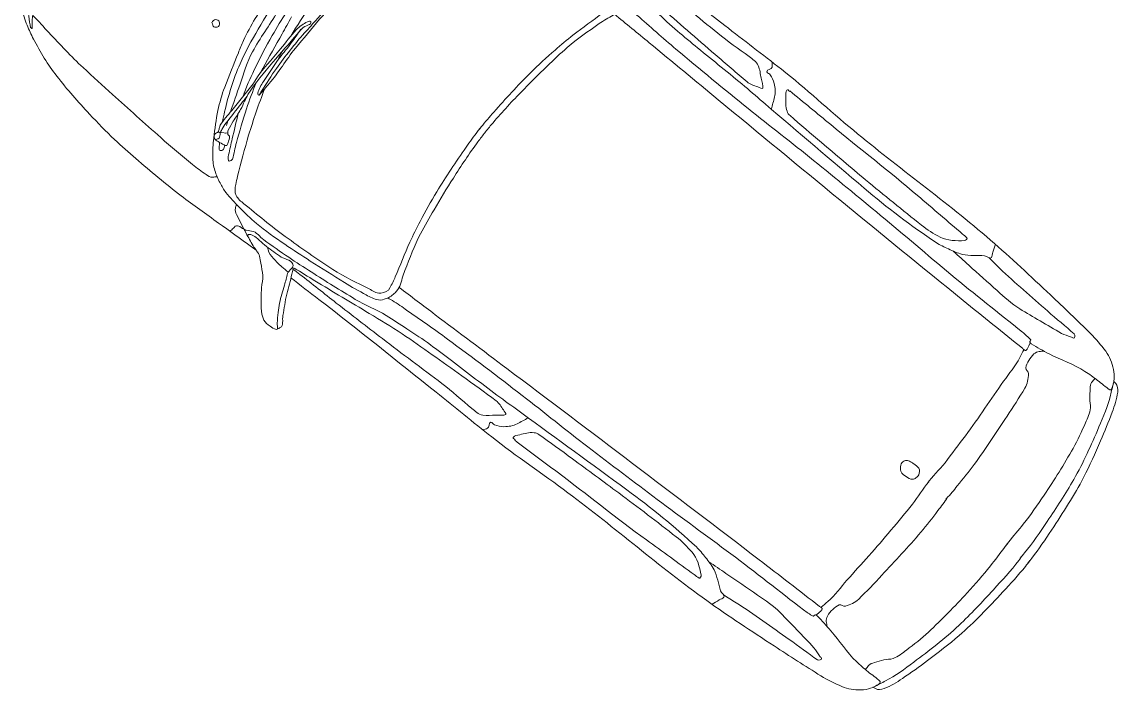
# Model space of a CAD drawing. Header units: millimetres. Extents: x 262 to 370, y -104 to 114.
# Drawn here: x 289.267 to 292.58, y -45.711 to -43.692 of the extents above; entities that cross this region are included whole.
import ezdxf

# ---------------------------------------------------------------- set-up
doc = ezdxf.new("R2010")
doc.units = ezdxf.units.MM
doc.header["$LTSCALE"] = 0.1
doc.layers.get('0').update_dxf_attribs({"lineweight": 9})
doc.layers.add('mobiliario', color=3, linetype='Continuous', lineweight=13)

# ---------------------------------------------------------------- blocks, each defined once
blk = doc.blocks.new('corsaplanta')
at = {"linetype": 'Continuous'}
blk.add_line((-22.43, -27.73), (-20.57, -26.43), dxfattribs=at)
for points, knots in [([(-3.31, 90.31), (-2.66, 89.97), (-2, 89.62), (-1.35, 89.28), (-0.02, 88.57), (1.67, 89.3), (3.18, 89.28), (6.24, 89.24), (9.31, 89.24), (12.37, 89.14), (15.08, 89.06), (17.77, 88.88), (20.47, 88.73), (25.69, 88.43), (30.91, 88.06), (36.12, 87.63), (39.62, 87.33), (43.05, 86.38), (46.55, 86.11), (49.04, 85.92), (51.54, 85.8), (54.03, 85.7), (56.87, 85.59), (59.7, 85.4), (62.54, 85.42), (65.2, 85.45), (67.85, 85.51), (70.5, 85.56), (76.63, 85.69), (82.76, 85.92), (88.89, 85.98), (91.64, 86), (94.38, 85.97), (97.13, 85.98), (110.19, 85.99), (123.25, 86.05), (136.32, 86.11), (145.39, 86.16), (154.45, 86.69), (163.49, 87.77), (164.9, 87.93), (166.24, 88.35), (167.61, 88.73), (169.07, 89.13), (170.5, 89.57), (171.87, 90.24), (173.88, 91.23), (175.41, 93.03), (177.22, 94.24), (177.8, 94.63), (179.2, 94.57), (179.14, 95.2), (179.1, 95.68), (178.67, 96.2), (178.45, 96.71), (178.13, 97.49), (177.81, 98.26), (177.49, 99.04)], [0, 0, 0, 0, 0.011723, 0.011723, 0.011723, 0.035683, 0.035683, 0.035683, 0.084334, 0.084334, 0.084334, 0.127226, 0.127226, 0.127226, 0.210201, 0.210201, 0.210201, 0.26596, 0.26596, 0.26596, 0.30559, 0.30559, 0.30559, 0.350629, 0.350629, 0.350629, 0.392746, 0.392746, 0.392746, 0.490062, 0.490062, 0.490062, 0.533625, 0.533625, 0.533625, 0.740914, 0.740914, 0.740914, 0.884938, 0.884938, 0.884938, 0.907309, 0.907309, 0.907309, 0.931199, 0.931199, 0.931199, 0.966523, 0.966523, 0.966523, 0.977895, 0.977895, 0.977895, 0.98669, 0.98669, 0.98669, 1, 1, 1, 1]), ([(16.58, 93.78), (20.14, 93.89), (23.7, 93.99), (27.27, 94.1), (42.3, 94.54), (57.33, 95.35), (72.36, 96.03), (79.54, 96.35), (86.72, 96.83), (93.9, 97.13), (103.41, 97.51), (112.94, 97.11), (122.45, 97.26), (140.14, 97.56), (157.82, 99.11), (175.5, 99.05), (183.69, 99.03), (191.88, 98.58), (200.07, 98.23), (205.66, 97.99), (211.24, 97.63), (216.82, 97.26), (219.17, 97.11), (221.49, 96.67), (223.82, 96.16), (225.77, 95.73), (227.45, 94.85), (229.17, 93.55), (230.76, 92.34), (231.72, 90.71), (232.46, 89.14), (232.6, 88.86), (232.65, 88.24), (232.33, 88.18), (230.78, 87.89), (229.21, 88.03), (227.66, 87.9), (226.1, 87.77), (224.54, 87.72), (222.99, 87.49), (219.01, 86.89), (215.26, 85.41), (211.33, 84.46), (209.31, 83.97), (207.3, 83.58), (205.29, 83.22), (205.06, 83.18), (204.83, 83.26), (204.6, 83.36), (204.36, 83.46), (204.57, 84.02), (204.33, 84.05), (203.18, 84.18), (202.04, 84.22), (200.9, 84.19), (191.65, 83.92), (182.41, 83.48), (173.17, 83.36), (163.93, 83.24), (154.69, 83.23), (145.44, 83.08), (136.7, 82.95), (127.97, 82.77), (119.23, 82.53), (110.83, 82.3), (102.44, 81.83), (94.04, 81.57), (84.62, 81.28), (75.19, 81.12), (65.77, 81.02), (60.55, 80.96), (55.34, 81.05), (50.12, 81.16), (48.33, 81.19), (46.54, 81.21), (44.77, 81.43), (44.44, 81.47), (44.11, 81.52), (43.78, 81.56)], [0, 0, 0, 0, 0.026108, 0.026108, 0.026108, 0.136308, 0.136308, 0.136308, 0.188997, 0.188997, 0.188997, 0.25871, 0.25871, 0.25871, 0.388323, 0.388323, 0.388323, 0.44835, 0.44835, 0.44835, 0.489307, 0.489307, 0.489307, 0.50661, 0.50661, 0.50661, 0.521158, 0.521158, 0.521158, 0.534591, 0.534591, 0.534591, 0.536968, 0.536968, 0.536968, 0.548383, 0.548383, 0.548383, 0.559823, 0.559823, 0.559823, 0.589255, 0.589255, 0.589255, 0.604309, 0.604309, 0.604309, 0.606019, 0.606019, 0.606019, 0.607828, 0.607828, 0.607828, 0.616214, 0.616214, 0.616214, 0.683946, 0.683946, 0.683946, 0.751651, 0.751651, 0.751651, 0.81568, 0.81568, 0.81568, 0.877227, 0.877227, 0.877227, 0.946283, 0.946283, 0.946283, 0.984492, 0.984492, 0.984492, 0.99758, 0.99758, 0.99758, 1, 1, 1, 1]), ([(90.43, 96.97), (90.74, 96.56), (91.05, 96.16), (91.37, 95.75), (91.79, 95.2), (90.49, 94.16), (91.09, 93.69), (91.49, 93.38), (92.04, 93.83), (92.46, 93.69), (93.35, 93.37), (94.27, 93.08), (95.07, 92.45), (96.21, 91.55), (97.23, 90.65), (97.82, 89.42), (98.37, 88.27), (98.91, 87.12), (99.46, 85.98)], [0, 0, 0, 0, 0.097634, 0.097634, 0.097634, 0.229606, 0.229606, 0.229606, 0.316556, 0.316556, 0.316556, 0.499472, 0.499472, 0.499472, 0.758434, 0.758434, 0.758434, 1, 1, 1, 1]), ([(15.67, 90.79), (18.09, 90.61), (20.52, 90.43), (22.94, 90.24), (29.31, 89.76), (35.66, 89.13), (42.02, 88.59), (45.91, 88.26), (49.79, 87.91), (53.69, 87.77), (61.05, 87.48), (68.42, 87.57), (75.79, 87.49), (80.04, 87.45), (84.3, 87.41), (88.55, 87.49), (89.74, 87.51), (90.84, 88.01), (91.98, 88.45), (92.48, 88.65), (93.48, 88.83), (93.36, 89.14), (93.11, 89.75), (91.83, 90.44), (91.02, 91.07), (89.97, 91.89), (89.17, 92.78), (87.87, 93.41), (86.59, 94.02), (85.3, 93.76), (84.02, 93.69), (80.09, 93.46), (76.16, 92.95), (72.22, 92.86), (64.73, 92.69), (57.21, 92.67), (49.71, 92.45), (43.85, 92.27), (38, 92.1), (32.14, 91.9), (27.47, 91.73), (22.81, 91.44), (18.14, 91.34), (17.29, 91.33), (16.44, 91.31), (15.6, 91.29)], [0, 0, 0, 0, 0.046352, 0.046352, 0.046352, 0.168022, 0.168022, 0.168022, 0.242332, 0.242332, 0.242332, 0.382744, 0.382744, 0.382744, 0.463846, 0.463846, 0.463846, 0.48649, 0.48649, 0.48649, 0.496247, 0.496247, 0.496247, 0.515476, 0.515476, 0.515476, 0.540443, 0.540443, 0.540443, 0.564924, 0.564924, 0.564924, 0.640104, 0.640104, 0.640104, 0.783146, 0.783146, 0.783146, 0.894824, 0.894824, 0.894824, 0.983843, 0.983843, 0.983843, 1, 1, 1, 1]), ([(100.08, 93.82), (105.43, 93.91), (110.79, 94.01), (116.14, 94.1), (127.44, 94.29), (138.74, 94.92), (150.04, 94.92), (155.99, 94.92), (161.94, 94.92), (167.89, 94.92), (168.48, 94.92), (169.07, 94.92), (169.67, 94.92), (170.04, 94.92), (169.94, 94.07), (169.67, 93.82), (167.83, 92.17), (165.82, 90.39), (163.36, 89.83), (161.16, 89.33), (158.99, 88.93), (156.77, 88.87), (149.49, 88.65), (142.22, 88.38), (134.94, 88.32), (129.13, 88.26), (123.32, 88.22), (117.51, 88.18), (113.35, 88.15), (109.19, 88.16), (105.02, 88.18), (104.5, 88.18), (104, 88.31), (103.51, 88.59), (102.16, 89.36), (101.36, 90.44), (100.36, 91.62), (99.87, 92.19), (99.28, 92.83), (99.26, 93.41), (99.25, 93.52), (99.4, 93.69), (99.53, 93.69), (99.76, 93.69), (99.99, 93.69), (100.22, 93.69)], [0, 0, 0, 0, 0.110236, 0.110236, 0.110236, 0.342992, 0.342992, 0.342992, 0.465458, 0.465458, 0.465458, 0.477705, 0.477705, 0.477705, 0.485264, 0.485264, 0.485264, 0.536535, 0.536535, 0.536535, 0.582235, 0.582235, 0.582235, 0.732069, 0.732069, 0.732069, 0.851713, 0.851713, 0.851713, 0.93744, 0.93744, 0.93744, 0.948183, 0.948183, 0.948183, 0.97821, 0.97821, 0.97821, 0.992621, 0.992621, 0.992621, 0.99529, 0.99529, 0.99529, 1, 1, 1, 1]), ([(169.15, 89.18), (171.25, 89.12), (173.34, 89.06), (175.43, 89), (179.28, 88.9), (183.12, 88.81), (186.96, 88.73), (189.89, 88.66), (192.83, 88.55), (195.75, 89), (198.11, 89.37), (200.42, 89.82), (202.75, 90.24), (205.22, 90.69), (207.7, 91.11), (210.16, 91.62), (211.11, 91.82), (211.99, 92.27), (212.91, 92.58), (213.22, 92.69), (213.56, 92.76), (213.87, 92.86), (214.26, 92.99), (213.61, 93.95), (213.18, 93.96), (209.66, 94.07), (206.13, 93.89), (202.61, 93.96), (196.11, 94.09), (189.6, 93.94), (183.12, 94.37), (181.61, 94.47), (180.1, 94.58), (178.58, 94.68)], [0, 0, 0, 0, 0.077528, 0.077528, 0.077528, 0.21978, 0.21978, 0.21978, 0.328184, 0.328184, 0.328184, 0.415869, 0.415869, 0.415869, 0.508854, 0.508854, 0.508854, 0.54474, 0.54474, 0.54474, 0.557068, 0.557068, 0.557068, 0.573074, 0.573074, 0.573074, 0.703434, 0.703434, 0.703434, 0.943893, 0.943893, 0.943893, 1, 1, 1, 1]), ([(231.55, 90.84), (231.84, 90.81), (232.13, 90.77), (232.42, 90.74), (233.3, 90.63), (234.06, 89.94), (234.56, 89.17), (235.75, 87.32), (236.56, 85.45), (237.26, 83.46), (238.29, 80.52), (239.34, 77.59), (240.25, 74.61), (241.43, 70.73), (242.59, 66.86), (243.52, 62.91), (244.22, 59.93), (244.77, 56.93), (245.23, 53.91), (245.71, 50.78), (246.14, 47.64), (246.51, 44.49), (246.91, 41.07), (247.36, 37.66), (247.5, 34.22), (247.53, 33.49), (247.56, 32.75), (247.6, 32.02)], [0, 0, 0, 0, 0.013963, 0.013963, 0.013963, 0.056349, 0.056349, 0.056349, 0.157398, 0.157398, 0.157398, 0.306807, 0.306807, 0.306807, 0.501208, 0.501208, 0.501208, 0.647616, 0.647616, 0.647616, 0.799691, 0.799691, 0.799691, 0.964847, 0.964847, 0.964847, 1, 1, 1, 1]), ([(231.74, 90.53), (232.35, 89.36), (232.95, 88.19), (233.56, 87.03), (235.13, 84.01), (236.08, 80.72), (237.12, 77.46), (238.9, 71.86), (240.57, 66.25), (241.67, 60.48), (242.61, 55.55), (243.26, 50.61), (243.8, 45.64), (244.23, 41.74), (244.8, 37.85), (244.8, 33.93), (244.8, 33.26), (244.8, 32.59), (244.8, 31.91)], [0, 0, 0, 0, 0.065251, 0.065251, 0.065251, 0.233902, 0.233902, 0.233902, 0.524564, 0.524564, 0.524564, 0.772447, 0.772447, 0.772447, 0.966602, 0.966602, 0.966602, 1, 1, 1, 1]), ([(-38.72, 20.71), (-38.73, 21.32), (-38.74, 21.92), (-38.75, 22.53), (-38.77, 24.75), (-38.65, 26.98), (-38.55, 29.2), (-38.32, 34.18), (-38.1, 39.17), (-37.1, 44.07), (-36.83, 45.4), (-36.5, 46.7), (-36.18, 48.01), (-35.29, 51.64), (-34.39, 55.25), (-33.43, 58.85), (-32.8, 61.22), (-31.93, 63.51), (-30.95, 65.77), (-29.82, 68.35), (-28.48, 70.79), (-27.1, 73.25), (-26.17, 74.89), (-25.18, 76.46), (-24.05, 77.99), (-23.21, 79.13), (-22.22, 80.1), (-21.09, 80.97), (-19.98, 81.81), (-18.83, 82.49), (-17.6, 83.1), (-16.58, 83.6), (-15.56, 84.08), (-14.47, 84.39), (-12.51, 84.94), (-10.54, 85.35), (-8.54, 85.67), (-6.22, 86.05), (-3.9, 86.44), (-1.56, 86.56), (1.99, 86.74), (5.55, 86.76), (9.1, 86.64), (12.18, 86.53), (15.25, 86.41), (18.32, 86.24), (22.4, 86.01), (26.48, 85.72), (30.55, 85.43), (33.04, 85.25), (35.52, 84.92), (38.01, 84.63), (39.35, 84.47), (40.65, 84.24), (41.94, 83.66), (42.68, 83.33), (43.11, 82.68), (43.54, 81.97), (44.15, 80.98), (44.58, 80), (44.74, 78.92), (44.86, 78.12), (44.87, 77.28), (44.66, 76.5), (44.23, 74.9), (43.54, 73.37), (43.14, 71.76), (42.16, 67.88), (41.08, 64), (40.49, 60.03), (40.08, 57.28), (39.78, 54.52), (39.53, 51.75), (39.19, 48.03), (38.87, 44.31), (38.65, 40.57), (38.39, 36.15), (38.19, 31.74), (38.25, 27.32), (38.26, 26.13), (38.31, 24.94), (38.32, 23.76)], [0, 0, 0, 0, 0.009558, 0.009558, 0.009558, 0.044718, 0.044718, 0.044718, 0.123377, 0.123377, 0.123377, 0.144685, 0.144685, 0.144685, 0.203547, 0.203547, 0.203547, 0.242242, 0.242242, 0.242242, 0.286528, 0.286528, 0.286528, 0.316217, 0.316217, 0.316217, 0.33834, 0.33834, 0.33834, 0.359861, 0.359861, 0.359861, 0.377665, 0.377665, 0.377665, 0.40963, 0.40963, 0.40963, 0.446651, 0.446651, 0.446651, 0.502798, 0.502798, 0.502798, 0.551392, 0.551392, 0.551392, 0.61591, 0.61591, 0.61591, 0.655398, 0.655398, 0.655398, 0.676698, 0.676698, 0.676698, 0.68896, 0.68896, 0.68896, 0.706251, 0.706251, 0.706251, 0.718961, 0.718961, 0.718961, 0.745199, 0.745199, 0.745199, 0.808488, 0.808488, 0.808488, 0.852395, 0.852395, 0.852395, 0.911434, 0.911434, 0.911434, 0.981248, 0.981248, 0.981248, 1, 1, 1, 1]), ([(226.64, 87.83), (226.65, 87.3), (226.65, 86.78), (226.65, 86.25), (226.65, 85.61), (227.19, 85.09), (227.57, 84.56), (228.17, 83.74), (228.78, 82.96), (229.43, 82.2), (230.04, 81.47), (230.91, 80.98), (231.45, 80.17), (232.34, 78.82), (232.77, 77.3), (233.22, 75.78), (234.03, 73.03), (234.87, 70.31), (235.41, 67.5), (236.45, 62.03), (237.32, 56.57), (237.93, 51.04), (238.33, 47.47), (238.71, 43.9), (238.86, 40.31), (238.95, 37.98), (238.92, 35.64), (239.03, 33.3), (239.05, 32.76), (239.08, 32.23), (239.1, 31.69)], [0, 0, 0, 0, 0.026845, 0.026845, 0.026845, 0.05966, 0.05966, 0.05966, 0.11083, 0.11083, 0.11083, 0.159586, 0.159586, 0.159586, 0.240232, 0.240232, 0.240232, 0.386066, 0.386066, 0.386066, 0.669605, 0.669605, 0.669605, 0.852993, 0.852993, 0.852993, 0.972434, 0.972434, 0.972434, 1, 1, 1, 1]), ([(-24.68, 46.33), (-24.31, 48.16), (-23.89, 49.97), (-23.45, 51.78), (-22.23, 56.71), (-20.73, 61.55), (-19.06, 66.35), (-17.64, 70.4), (-16.05, 74.38), (-14.5, 78.38), (-14.18, 79.18), (-13.84, 79.96), (-13.48, 80.75), (-13.03, 81.74), (-12.49, 82.74), (-11.46, 83.29), (-10.36, 83.87), (-9.23, 83.9), (-8.08, 83.97), (-2.79, 84.27), (2.5, 84.6), (7.8, 84.64), (13.65, 84.69), (19.51, 84.63), (25.36, 84.3), (29.51, 84.08), (33.58, 83.27), (37.69, 82.61), (38.9, 82.42), (40.08, 82.43), (41.23, 81.59), (42.23, 80.87), (42.72, 79.76), (42.58, 78.71), (42.42, 77.47), (42.19, 76.22), (41.91, 74.99), (41.08, 71.31), (40.12, 67.67), (39.38, 63.98), (38.91, 61.67), (38.53, 59.36), (38.19, 57.03), (37.7, 53.65), (37.27, 50.27), (37.01, 46.87), (36.61, 41.51), (36.41, 36.14), (36.34, 30.78), (36.31, 28.8), (36.26, 26.82), (36.34, 24.85), (36.35, 24.46), (36.36, 24.07), (36.38, 23.68)], [0, 0, 0, 0, 0.03693, 0.03693, 0.03693, 0.137509, 0.137509, 0.137509, 0.222535, 0.222535, 0.222535, 0.239582, 0.239582, 0.239582, 0.261067, 0.261067, 0.261067, 0.283839, 0.283839, 0.283839, 0.388875, 0.388875, 0.388875, 0.505, 0.505, 0.505, 0.587262, 0.587262, 0.587262, 0.61165, 0.61165, 0.61165, 0.632678, 0.632678, 0.632678, 0.657714, 0.657714, 0.657714, 0.7324, 0.7324, 0.7324, 0.778971, 0.778971, 0.778971, 0.84661, 0.84661, 0.84661, 0.953081, 0.953081, 0.953081, 0.992274, 0.992274, 0.992274, 1, 1, 1, 1]), ([(44.75, 76.93), (49.3, 77.03), (53.85, 77.13), (58.4, 77.22), (67.42, 77.42), (76.44, 77.53), (85.46, 77.69), (101.33, 77.98), (117.19, 78.29), (133.06, 78.63), (149.08, 78.96), (165.1, 79.38), (181.11, 79.8), (188.81, 80), (196.51, 80.27), (204.21, 80.5), (204.52, 80.51), (204.84, 80.37), (205.15, 80.52), (205.46, 80.66), (205.35, 81.13), (205.28, 81.43), (205.14, 82.04), (205, 82.65), (204.86, 83.26)], [0, 0, 0, 0, 0.083621, 0.083621, 0.083621, 0.249431, 0.249431, 0.249431, 0.541039, 0.541039, 0.541039, 0.835537, 0.835537, 0.835537, 0.97709, 0.97709, 0.97709, 0.98284, 0.98284, 0.98284, 0.988502, 0.988502, 0.988502, 1, 1, 1, 1]), ([(209.63, 84.07), (209.27, 83.73), (208.91, 83.38), (208.54, 83.04), (208.12, 82.64), (207.96, 82.01), (207.87, 81.44), (207.73, 80.6), (207.83, 79.74), (207.95, 78.9), (208.07, 78.11), (208.28, 77.34), (208.71, 76.62), (209.06, 76.04), (210.09, 76.39), (210.48, 75.86), (211.39, 74.62), (212.26, 73.3), (212.5, 71.81), (213.04, 68.49), (213.54, 65.17), (213.93, 61.84), (214.61, 56.02), (215.4, 50.22), (215.87, 44.37), (216.09, 41.61), (216.16, 38.85), (216.21, 36.09), (216.23, 34.43), (216.28, 32.77), (216.21, 31.11), (216.2, 31), (216.19, 30.89), (216.19, 30.78)], [0, 0, 0, 0, 0.026879, 0.026879, 0.026879, 0.058029, 0.058029, 0.058029, 0.103407, 0.103407, 0.103407, 0.146418, 0.146418, 0.146418, 0.180868, 0.180868, 0.180868, 0.261947, 0.261947, 0.261947, 0.442161, 0.442161, 0.442161, 0.756704, 0.756704, 0.756704, 0.904976, 0.904976, 0.904976, 0.994168, 0.994168, 0.994168, 1, 1, 1, 1]), ([(204.71, 80.45), (204.92, 79.58), (205.13, 78.72), (205.34, 77.84), (206.03, 74.99), (205.95, 72.09), (206.26, 69.21), (206.6, 65.92), (206.95, 62.63), (207.3, 59.34), (208.01, 52.59), (208.44, 45.8), (208.83, 39.02), (208.99, 36.24), (208.57, 33.43), (208.83, 30.66), (208.84, 30.6), (208.84, 30.55), (208.85, 30.49)], [0, 0, 0, 0, 0.053623, 0.053623, 0.053623, 0.226432, 0.226432, 0.226432, 0.424114, 0.424114, 0.424114, 0.830025, 0.830025, 0.830025, 0.996669, 0.996669, 0.996669, 1, 1, 1, 1]), ([(-22.07, 39.64), (-21.87, 39.79), (-21.68, 39.94), (-21.48, 40.08), (-20.61, 40.74), (-21.89, 37.93), (-21.95, 36.84), (-22.08, 34.32), (-22.27, 31.81), (-22.32, 29.29), (-22.4, 25.38), (-22.43, 21.46), (-22.51, 17.55), (-22.55, 15.59), (-22.65, 13.63), (-22.69, 11.68), (-22.78, 7.14), (-22.51, 2.6), (-22.14, -1.93), (-21.91, -4.68), (-21.47, -7.4), (-21.11, -10.13), (-21.05, -10.6), (-20.88, -11.07), (-20.84, -11.52), (-20.81, -11.76), (-21.49, -11.58), (-21.58, -11.33), (-22.03, -10.08), (-22.44, -8.82), (-22.6, -7.51), (-22.95, -4.62), (-23.36, -1.75), (-23.53, 1.16), (-23.64, 3.04), (-23.54, 4.93), (-23.74, 6.8), (-23.91, 8.5), (-24.08, 10.19), (-24.26, 11.89)], [0, 0, 0, 0, 0.009526, 0.009526, 0.009526, 0.052294, 0.052294, 0.052294, 0.150844, 0.150844, 0.150844, 0.303977, 0.303977, 0.303977, 0.380572, 0.380572, 0.380572, 0.558137, 0.558137, 0.558137, 0.6659, 0.6659, 0.6659, 0.684366, 0.684366, 0.684366, 0.694359, 0.694359, 0.694359, 0.745933, 0.745933, 0.745933, 0.859592, 0.859592, 0.859592, 0.933252, 0.933252, 0.933252, 1, 1, 1, 1]), ([(-20.86, -11.31), (-20.85, -9.82), (-20.84, -8.34), (-20.84, -6.86), (-20.81, -2.44), (-21.67, 1.95), (-21.76, 6.37), (-21.93, 13.98), (-21.98, 21.61), (-21.67, 29.22), (-21.56, 31.96), (-21.4, 34.69), (-21.3, 37.42), (-21.27, 38.15), (-21.25, 38.87), (-21.22, 39.6)], [0, 0, 0, 0, 0.087303, 0.087303, 0.087303, 0.347691, 0.347691, 0.347691, 0.796219, 0.796219, 0.796219, 0.957355, 0.957355, 0.957355, 1, 1, 1, 1]), ([(236.37, -26.71), (236.66, -26.65), (236.94, -26.59), (237.23, -26.53), (238.09, -26.36), (238.8, -25.6), (239.23, -24.79), (240.25, -22.86), (240.92, -20.92), (241.46, -18.88), (242.25, -15.87), (243.05, -12.87), (243.71, -9.82), (244.57, -5.85), (245.42, -1.9), (246.02, 2.11), (246.47, 5.14), (246.77, 8.17), (246.99, 11.21), (247.21, 14.38), (247.38, 17.54), (247.49, 20.71), (247.61, 24.15), (247.78, 27.59), (247.65, 31.03), (247.62, 31.76), (247.59, 32.49), (247.56, 33.23)], [0, 0, 0, 0, 0.013962, 0.013962, 0.013962, 0.056349, 0.056349, 0.056349, 0.157398, 0.157398, 0.157398, 0.306807, 0.306807, 0.306807, 0.501208, 0.501208, 0.501208, 0.647617, 0.647617, 0.647617, 0.799691, 0.799691, 0.799691, 0.964847, 0.964847, 0.964847, 1, 1, 1, 1]), ([(201.01, 32.57), (200.59, 32.41), (200.16, 32.26), (199.74, 32.1), (199.4, 31.97), (199.17, 31.62), (199.03, 31.29), (198.82, 30.83), (198.94, 30.25), (199.17, 29.77), (199.46, 29.2), (199.76, 28.67), (200.35, 28.35), (201.09, 27.96), (201.88, 28.06), (202.62, 28.16), (203.32, 28.25), (204.02, 28.26), (204.65, 28.83), (204.98, 29.11), (205.03, 29.46), (205.13, 29.82), (205.23, 30.22), (205.31, 30.66), (205.17, 31.05), (204.95, 31.71), (204.52, 32.39), (203.85, 32.57), (203.21, 32.74), (202.56, 32.68), (201.91, 32.62), (201.58, 32.59), (201.25, 32.56), (200.92, 32.52)], [0, 0, 0, 0, 0.077766, 0.077766, 0.077766, 0.139078, 0.139078, 0.139078, 0.226112, 0.226112, 0.226112, 0.331735, 0.331735, 0.331735, 0.461778, 0.461778, 0.461778, 0.583904, 0.583904, 0.583904, 0.646857, 0.646857, 0.646857, 0.717322, 0.717322, 0.717322, 0.832319, 0.832319, 0.832319, 0.943043, 0.943043, 0.943043, 1, 1, 1, 1]), ([(208.77, -18.54), (208.91, -17.66), (209.05, -16.78), (209.19, -15.88), (209.64, -13.01), (209.33, -10.1), (209.39, -7.21), (209.47, -3.91), (209.55, -0.6), (209.63, 2.71), (209.79, 9.5), (209.66, 16.29), (209.49, 23.08), (209.42, 25.87), (208.78, 28.63), (208.81, 31.42), (208.81, 31.48), (208.81, 31.53), (208.81, 31.59)], [0, 0, 0, 0, 0.053624, 0.053624, 0.053624, 0.226432, 0.226432, 0.226432, 0.424114, 0.424114, 0.424114, 0.830025, 0.830025, 0.830025, 0.996667, 0.996667, 0.996667, 1, 1, 1, 1]), ([(213.97, -21.75), (213.58, -21.44), (213.19, -21.12), (212.8, -20.81), (212.35, -20.45), (212.14, -19.84), (212, -19.27), (211.79, -18.43), (211.82, -17.57), (211.87, -16.73), (211.92, -15.94), (212.07, -15.15), (212.44, -14.4), (212.74, -13.79), (213.8, -14.06), (214.14, -13.5), (214.96, -12.18), (215.71, -10.8), (215.83, -9.29), (216.09, -5.94), (216.32, -2.59), (216.44, 0.76), (216.64, 6.62), (216.96, 12.47), (216.95, 18.33), (216.94, 21.09), (216.79, 23.85), (216.61, 26.61), (216.5, 28.27), (216.41, 29.93), (216.2, 31.57), (216.18, 31.68), (216.17, 31.79), (216.16, 31.9)], [0, 0, 0, 0, 0.026878, 0.026878, 0.026878, 0.058029, 0.058029, 0.058029, 0.103407, 0.103407, 0.103407, 0.146419, 0.146419, 0.146419, 0.180868, 0.180868, 0.180868, 0.261948, 0.261948, 0.261948, 0.442161, 0.442161, 0.442161, 0.756704, 0.756704, 0.756704, 0.904976, 0.904976, 0.904976, 0.994167, 0.994167, 0.994167, 1, 1, 1, 1]), ([(231.23, -24.1), (231.19, -23.58), (231.15, -23.06), (231.11, -22.53), (231.06, -21.89), (231.55, -21.33), (231.89, -20.77), (232.42, -19.9), (232.97, -19.08), (233.55, -18.26), (234.1, -17.49), (234.93, -16.94), (235.4, -16.08), (236.17, -14.66), (236.48, -13.11), (236.8, -11.56), (237.38, -8.75), (238, -5.97), (238.31, -3.13), (238.9, 2.4), (239.32, 7.93), (239.48, 13.48), (239.58, 17.07), (239.68, 20.66), (239.53, 24.25), (239.43, 26.58), (239.2, 28.91), (239.12, 31.25), (239.11, 31.79), (239.09, 32.33), (239.07, 32.87)], [0, 0, 0, 0, 0.026846, 0.026846, 0.026846, 0.059661, 0.059661, 0.059661, 0.11083, 0.11083, 0.11083, 0.159586, 0.159586, 0.159586, 0.240232, 0.240232, 0.240232, 0.386066, 0.386066, 0.386066, 0.669604, 0.669604, 0.669604, 0.852993, 0.852993, 0.852993, 0.972434, 0.972434, 0.972434, 1, 1, 1, 1]), ([(236.53, -26.38), (237.04, -25.17), (237.55, -23.95), (238.06, -22.74), (239.38, -19.61), (240.06, -16.25), (240.82, -12.92), (242.15, -7.19), (243.35, -1.46), (243.98, 4.38), (244.51, 9.36), (244.75, 14.35), (244.89, 19.35), (245, 23.26), (245.25, 27.19), (244.93, 31.09), (244.87, 31.76), (244.82, 32.44), (244.76, 33.11)], [0, 0, 0, 0, 0.06525, 0.06525, 0.06525, 0.233901, 0.233901, 0.233901, 0.524564, 0.524564, 0.524564, 0.772447, 0.772447, 0.772447, 0.966601, 0.966601, 0.966601, 1, 1, 1, 1]), ([(-38.73, 21.12), (-38.69, 20.52), (-38.64, 19.92), (-38.6, 19.31), (-38.45, 17.09), (-38.14, 14.88), (-37.86, 12.67), (-37.22, 7.73), (-36.6, 2.77), (-35.2, -2.03), (-34.83, -3.33), (-34.39, -4.6), (-33.96, -5.88), (-32.78, -9.42), (-31.59, -12.94), (-30.34, -16.46), (-29.52, -18.77), (-28.46, -20.98), (-27.3, -23.15), (-25.97, -25.63), (-24.43, -27.95), (-22.85, -30.29), (-21.8, -31.85), (-20.68, -33.33), (-19.43, -34.77), (-18.5, -35.84), (-17.43, -36.72), (-16.23, -37.49), (-15.06, -38.24), (-13.86, -38.82), (-12.58, -39.33), (-11.52, -39.75), (-10.47, -40.14), (-9.36, -40.36), (-7.36, -40.75), (-5.36, -40.99), (-3.34, -41.16), (-1, -41.34), (1.35, -41.54), (3.69, -41.47), (7.23, -41.36), (10.78, -41.09), (14.32, -40.68), (17.38, -40.32), (20.43, -39.95), (23.48, -39.52), (27.52, -38.96), (31.56, -38.35), (35.6, -37.72), (38.07, -37.34), (40.51, -36.81), (42.96, -36.31), (44.29, -36.05), (45.56, -35.72), (46.8, -35.03), (47.52, -34.64), (47.89, -33.95), (48.26, -33.22), (48.78, -32.18), (49.14, -31.15), (49.21, -30.07), (49.26, -29.28), (49.21, -28.44), (48.93, -27.68), (48.38, -26.09), (47.56, -24.64), (47.03, -23.07), (45.74, -19.28), (44.35, -15.51), (43.43, -11.6), (42.8, -8.89), (42.28, -6.16), (41.8, -3.42), (41.16, 0.26), (40.53, 3.94), (40.01, 7.65), (39.39, 12.03), (38.83, 16.41), (38.53, 20.82), (38.44, 22.01), (38.39, 23.19), (38.31, 24.38)], [0, 0, 0, 0, 0.009557, 0.009557, 0.009557, 0.044718, 0.044718, 0.044718, 0.123377, 0.123377, 0.123377, 0.144685, 0.144685, 0.144685, 0.203547, 0.203547, 0.203547, 0.242242, 0.242242, 0.242242, 0.286528, 0.286528, 0.286528, 0.316218, 0.316218, 0.316218, 0.33834, 0.33834, 0.33834, 0.359861, 0.359861, 0.359861, 0.377665, 0.377665, 0.377665, 0.40963, 0.40963, 0.40963, 0.446651, 0.446651, 0.446651, 0.502798, 0.502798, 0.502798, 0.551392, 0.551392, 0.551392, 0.61591, 0.61591, 0.61591, 0.655398, 0.655398, 0.655398, 0.676698, 0.676698, 0.676698, 0.68896, 0.68896, 0.68896, 0.706251, 0.706251, 0.706251, 0.718961, 0.718961, 0.718961, 0.7452, 0.7452, 0.7452, 0.808488, 0.808488, 0.808488, 0.852395, 0.852395, 0.852395, 0.911434, 0.911434, 0.911434, 0.981248, 0.981248, 0.981248, 1, 1, 1, 1]), ([(-20.85, -8.94), (-19.24, -13.62), (-17.38, -18.21), (-15.4, -22.76), (-13.68, -26.69), (-11.75, -30.51), (-9.87, -34.37), (-9.5, -35.14), (-9.09, -35.89), (-8.67, -36.65), (-8.14, -37.6), (-7.51, -38.56), (-6.44, -39.02), (-5.31, -39.5), (-4.17, -39.45), (-3.02, -39.42), (2.27, -39.29), (7.57, -39.19), (12.85, -38.8), (18.7, -38.36), (24.52, -37.83), (30.33, -37.03), (34.45, -36.46), (38.44, -35.32), (42.48, -34.33), (43.68, -34.04), (44.83, -34.05), (45.93, -33.03), (46.89, -32.14), (47.27, -31.07), (47.04, -30.05), (46.77, -28.83), (46.44, -27.6), (46.07, -26.39), (44.94, -22.78), (43.69, -19.24), (42.64, -15.62), (41.99, -13.36), (41.43, -11.09), (40.9, -8.8), (40.13, -5.47), (39.42, -2.14), (38.89, 1.24), (38.05, 6.55), (37.42, 11.87), (36.9, 17.22), (36.71, 19.19), (36.51, 21.16), (36.42, 23.13), (36.4, 23.52), (36.38, 23.91), (36.37, 24.3)], [0, 0, 0, 0, 0.102195, 0.102195, 0.102195, 0.190702, 0.190702, 0.190702, 0.208448, 0.208448, 0.208448, 0.230811, 0.230811, 0.230811, 0.254517, 0.254517, 0.254517, 0.363853, 0.363853, 0.363853, 0.484733, 0.484733, 0.484733, 0.570363, 0.570363, 0.570363, 0.59575, 0.59575, 0.59575, 0.617638, 0.617638, 0.617638, 0.643699, 0.643699, 0.643699, 0.721444, 0.721444, 0.721444, 0.769922, 0.769922, 0.769922, 0.840329, 0.840329, 0.840329, 0.95116, 0.95116, 0.95116, 0.991957, 0.991957, 0.991957, 1, 1, 1, 1]), ([(-36.54, 21.13), (-36.34, 19.37), (-36.15, 17.6), (-35.95, 15.84), (-35.49, 11.69), (-34.73, 7.59), (-34.03, 3.48), (-33.36, -0.42), (-32.56, -4.27), (-31.41, -8.06), (-29.93, -12.94), (-27.91, -17.6), (-25.54, -22.09), (-25.05, -23.02), (-24.55, -23.95), (-24.03, -24.87)], [0, 0, 0, 0, 0.110895, 0.110895, 0.110895, 0.371297, 0.371297, 0.371297, 0.617634, 0.617634, 0.617634, 0.934041, 0.934041, 0.934041, 1, 1, 1, 1]), ([(-24.14, -20.99), (-25.28, -18.27), (-26.3, -15.52), (-27.37, -12.77), (-28.64, -9.49), (-30.22, -6.29), (-30.92, -2.83), (-31.86, 1.81), (-32.27, 6.52), (-32.98, 11.19), (-33.49, 14.51), (-34.52, 17.78), (-34.56, 21.14), (-34.56, 21.19), (-34.56, 21.25), (-34.56, 21.3)], [0, 0, 0, 0, 0.201573, 0.201573, 0.201573, 0.442593, 0.442593, 0.442593, 0.766416, 0.766416, 0.766416, 0.996405, 0.996405, 0.996405, 1, 1, 1, 1]), ([(-26.83, 21.63), (-26.77, 20.84), (-26.7, 20.05), (-26.64, 19.26), (-26.34, 15.58), (-25.85, 11.92), (-25.19, 8.28)], [0, 0, 0, 0, 0.176812, 0.176812, 0.176812, 1, 1, 1, 1]), ([(-108.45, 18.18), (-108.41, 17.76), (-108.37, 17.35), (-108.33, 16.93), (-107.71, 10.58), (-106.92, 4.2), (-105.26, -1.97), (-104.04, -6.49), (-102.68, -10.96), (-101.42, -15.46), (-100.84, -17.54), (-100.28, -19.62), (-99.7, -21.7), (-98.62, -25.54), (-96.98, -29.18), (-95.41, -32.88), (-94.62, -34.76), (-93.79, -36.59), (-92.32, -38.11), (-91.02, -39.44), (-89.47, -40.24), (-87.88, -41.06), (-86.5, -41.77), (-85.15, -42.46), (-83.71, -43.02), (-79.56, -44.62), (-75.4, -46.05), (-71.06, -46.93), (-66.08, -47.93), (-61.09, -48.67), (-56.05, -49.2), (-52.49, -49.58), (-48.94, -49.95), (-45.36, -50.11), (-42.47, -50.25), (-39.59, -50.3), (-36.7, -50.3), (-30.78, -50.29), (-24.85, -50.32), (-18.93, -49.93), (-14.3, -49.62), (-9.7, -49.25), (-5.09, -48.86), (-1.01, -48.5), (3.07, -48.12), (7.16, -47.79), (7.72, -47.74), (8.29, -47.7), (8.85, -47.65)], [0, 0, 0, 0, 0.007683, 0.007683, 0.007683, 0.125649, 0.125649, 0.125649, 0.212062, 0.212062, 0.212062, 0.251911, 0.251911, 0.251911, 0.325662, 0.325662, 0.325662, 0.363112, 0.363112, 0.363112, 0.395949, 0.395949, 0.395949, 0.424294, 0.424294, 0.424294, 0.505873, 0.505873, 0.505873, 0.599338, 0.599338, 0.599338, 0.665442, 0.665442, 0.665442, 0.718811, 0.718811, 0.718811, 0.828308, 0.828308, 0.828308, 0.913794, 0.913794, 0.913794, 0.989522, 0.989522, 0.989522, 1, 1, 1, 1]), ([(-24.44, -10.12), (-24.34, -13.55), (-24.25, -16.98), (-24.16, -20.41), (-24.1, -22.3), (-24.21, -24.19), (-23.87, -26.07), (-23.82, -26.4), (-23.61, -26.67), (-23.48, -26.97), (-23.34, -27.31), (-23.21, -27.65), (-23.08, -27.99), (-22.96, -28.36), (-23.44, -28.75), (-23.37, -29.12), (-23.3, -29.48), (-23.17, -29.82), (-22.8, -30.08), (-22.41, -30.37), (-22.01, -30.38), (-21.62, -30.31), (-20.96, -30.2), (-20.3, -30.06), (-19.65, -29.91), (-19.28, -29.83), (-18.92, -29.82), (-18.57, -29.63), (-18.22, -29.44), (-18.55, -28.86), (-18.69, -28.5), (-18.92, -27.88), (-19.15, -27.26), (-19.65, -26.75), (-19.8, -26.59), (-20.1, -26.82), (-20.27, -26.69), (-20.63, -26.4), (-21.01, -26.06), (-21.11, -25.62), (-21.34, -24.6), (-21.51, -23.59), (-21.68, -22.56), (-21.89, -21.19), (-22.01, -19.8), (-22.3, -18.43), (-22.49, -17.52), (-22.8, -16.63), (-23.03, -15.72), (-23.21, -15.01), (-23.42, -14.3), (-23.54, -13.57), (-24.2, -9.48), (-24.16, -5.36), (-24.16, -1.25), (-24.16, 2.48), (-24.16, 6.21), (-24.16, 9.95), (-24.16, 10.66), (-24.16, 11.38), (-24.16, 12.1), (-24.16, 12.88), (-23.64, 13.57), (-23.37, 14.3), (-23.28, 14.53), (-23.11, 14.75), (-23.08, 14.98), (-23.06, 15.19), (-23.33, 15.48), (-23.48, 15.55), (-23.7, 15.64), (-23.97, 15.12), (-24.16, 14.81), (-24.52, 14.19), (-24.68, 13.59), (-24.83, 12.94), (-25.01, 12.21), (-25.23, 11.48), (-25.23, 10.74), (-25.21, 8.27), (-25.13, 5.8), (-25.06, 3.33), (-24.93, -0.83), (-25.29, -5.04), (-24.61, -9.15), (-24.55, -9.49), (-24.49, -9.83), (-24.44, -10.17)], [0, 0, 0, 0, 0.105426, 0.105426, 0.105426, 0.163402, 0.163402, 0.163402, 0.17351, 0.17351, 0.17351, 0.184689, 0.184689, 0.184689, 0.196624, 0.196624, 0.196624, 0.208036, 0.208036, 0.208036, 0.220378, 0.220378, 0.220378, 0.240986, 0.240986, 0.240986, 0.252331, 0.252331, 0.252331, 0.263969, 0.263969, 0.263969, 0.284426, 0.284426, 0.284426, 0.290804, 0.290804, 0.290804, 0.304804, 0.304804, 0.304804, 0.336601, 0.336601, 0.336601, 0.379346, 0.379346, 0.379346, 0.408136, 0.408136, 0.408136, 0.430745, 0.430745, 0.430745, 0.557018, 0.557018, 0.557018, 0.671669, 0.671669, 0.671669, 0.693672, 0.693672, 0.693672, 0.717658, 0.717658, 0.717658, 0.725181, 0.725181, 0.725181, 0.732243, 0.732243, 0.732243, 0.742473, 0.742473, 0.742473, 0.762799, 0.762799, 0.762799, 0.78574, 0.78574, 0.78574, 0.861614, 0.861614, 0.861614, 0.989434, 0.989434, 0.989434, 1, 1, 1, 1]), ([(-30.95, 12.99), (-30.58, 10.23), (-30.08, 7.49), (-29.57, 4.76), (-28.85, 0.93), (-27.96, -2.86), (-26.96, -6.63), (-26.21, -9.46), (-25.4, -12.28), (-24.3, -14.99)], [0, 0, 0, 0, 0.289841, 0.289841, 0.289841, 0.695526, 0.695526, 0.695526, 1, 1, 1, 1]), ([(-24.95, -6.01), (-25.07, -5.56), (-25.2, -5.12), (-25.29, -4.66), (-26.13, -0.77), (-26.83, 3.15), (-27.62, 7.05), (-28.01, 8.99), (-28.45, 10.91), (-28.8, 12.85)], [0, 0, 0, 0, 0.072335, 0.072335, 0.072335, 0.692779, 0.692779, 0.692779, 1, 1, 1, 1]), ([(-45.97, -4.21), (-45.99, -3.92), (-46.01, -3.62), (-46.04, -3.33), (-46.07, -2.88), (-45.43, -2.51), (-45.07, -2.38), (-44.72, -2.25), (-44.19, -2.65), (-43.88, -3), (-43.55, -3.36), (-43.71, -4.08), (-44.12, -4.39), (-44.46, -4.64), (-44.93, -4.83), (-45.25, -4.61), (-45.5, -4.44), (-45.75, -4.26), (-46, -4.09)], [0, 0, 0, 0, 0.125835, 0.125835, 0.125835, 0.316984, 0.316984, 0.316984, 0.507119, 0.507119, 0.507119, 0.707645, 0.707645, 0.707645, 0.869961, 0.869961, 0.869961, 1, 1, 1, 1]), ([(-22.06, -19.8), (-20.88, -22.16), (-19.66, -24.5), (-18.45, -26.85), (-17.7, -28.32), (-16.91, -29.78), (-16.12, -31.24), (-15.82, -31.78), (-15.17, -32.84), (-14.79, -32.5), (-14.55, -32.29), (-14.29, -31.75), (-14.43, -31.4), (-15.05, -29.89), (-16.08, -28.41), (-16.78, -26.86), (-18.22, -23.65), (-19.76, -20.43), (-21.08, -17.14), (-22.13, -14.52), (-23.15, -11.88), (-24.01, -9.2)], [0, 0, 0, 0, 0.197408, 0.197408, 0.197408, 0.321448, 0.321448, 0.321448, 0.367091, 0.367091, 0.367091, 0.395982, 0.395982, 0.395982, 0.523513, 0.523513, 0.523513, 0.788705, 0.788705, 0.788705, 1, 1, 1, 1]), ([(-23.43, -14.15), (-23.39, -15.11), (-23.35, -16.06), (-23.31, -17.02), (-23.21, -19.47), (-23.09, -21.92), (-22.97, -24.37), (-22.93, -25.17), (-22.89, -25.98), (-22.69, -26.75), (-22.59, -27.12), (-22.5, -27.49), (-22.4, -27.86)], [0, 0, 0, 0, 0.208686, 0.208686, 0.208686, 0.743136, 0.743136, 0.743136, 0.916829, 0.916829, 0.916829, 1, 1, 1, 1]), ([(-86.6, -40.98), (-87.49, -40.23), (-88.37, -39.47), (-89.26, -38.72), (-90.65, -37.54), (-91.89, -36.19), (-92.87, -34.61), (-94.05, -32.7), (-94.92, -30.69), (-95.67, -28.6), (-96.28, -26.92), (-96.86, -25.25), (-97.44, -23.55), (-97.72, -22.74), (-97.98, -21.94), (-98.2, -21.13), (-98.32, -20.67), (-98.09, -20.15), (-97.83, -19.74), (-97.54, -19.27), (-96.92, -20.42), (-96.7, -20.93), (-96.17, -22.14), (-95.66, -23.35), (-95.13, -24.56), (-94.05, -26.98), (-92.99, -29.4), (-91.9, -31.81), (-91.23, -33.29), (-90.47, -34.72), (-89.63, -36.11), (-89.06, -37.06), (-88.4, -37.95), (-87.73, -38.83), (-87.34, -39.35), (-86.91, -39.83), (-86.5, -40.33), (-86.34, -40.52), (-85.89, -40.96), (-86.13, -40.94), (-86.31, -40.93), (-86.5, -40.92), (-86.69, -40.91)], [0, 0, 0, 0, 0.070016, 0.070016, 0.070016, 0.179626, 0.179626, 0.179626, 0.312683, 0.312683, 0.312683, 0.420125, 0.420125, 0.420125, 0.470951, 0.470951, 0.470951, 0.499777, 0.499777, 0.499777, 0.532713, 0.532713, 0.532713, 0.612101, 0.612101, 0.612101, 0.771398, 0.771398, 0.771398, 0.868805, 0.868805, 0.868805, 0.935417, 0.935417, 0.935417, 0.974427, 0.974427, 0.974427, 0.988723, 0.988723, 0.988723, 1, 1, 1, 1]), ([(49.06, -28.09), (53.6, -27.82), (58.14, -27.54), (62.69, -27.27), (71.69, -26.73), (80.69, -26.1), (89.7, -25.53), (105.53, -24.52), (121.37, -23.54), (137.21, -22.58), (153.2, -21.6), (169.2, -20.71), (185.2, -19.82), (192.89, -19.39), (200.58, -19.03), (208.28, -18.63), (208.59, -18.62), (208.9, -18.44), (209.21, -18.57), (209.52, -18.7), (209.46, -19.17), (209.42, -19.47), (209.33, -20.09), (209.24, -20.71), (209.15, -21.33)], [0, 0, 0, 0, 0.083621, 0.083621, 0.083621, 0.249431, 0.249431, 0.249431, 0.541039, 0.541039, 0.541039, 0.835537, 0.835537, 0.835537, 0.97709, 0.97709, 0.97709, 0.98284, 0.98284, 0.98284, 0.988502, 0.988502, 0.988502, 1, 1, 1, 1]), ([(22.36, -47.19), (25.92, -47), (29.47, -46.82), (33.03, -46.63), (48.06, -45.84), (63.1, -45.43), (78.13, -44.87), (85.32, -44.6), (92.51, -44.5), (99.7, -44.21), (109.2, -43.82), (118.67, -42.63), (128.16, -42.02), (145.81, -40.86), (163.54, -40.97), (181.18, -39.47), (189.35, -38.77), (197.46, -37.66), (205.6, -36.64), (211.15, -35.94), (216.68, -35.13), (222.21, -34.31), (224.55, -33.97), (226.81, -33.34), (229.1, -32.64), (231.01, -32.05), (232.59, -31.07), (234.22, -29.6), (235.72, -28.24), (236.58, -26.55), (237.14, -24.94), (237.24, -24.65), (237.25, -24.04), (236.93, -23.99), (235.37, -23.74), (233.81, -24.1), (232.25, -24.1), (230.69, -24.09), (229.13, -24.17), (227.57, -24.07), (223.55, -23.8), (219.66, -22.63), (215.69, -22), (213.66, -21.68), (211.61, -21.45), (209.57, -21.26), (209.34, -21.24), (209.12, -21.34), (208.9, -21.45), (208.67, -21.57), (208.93, -22.11), (208.68, -22.16), (207.55, -22.39), (206.42, -22.52), (205.27, -22.58), (196.04, -23.07), (186.8, -23.38), (177.57, -24.02), (168.35, -24.65), (159.14, -25.4), (149.92, -26.01), (141.2, -26.58), (132.47, -27.12), (123.74, -27.6), (115.35, -28.05), (106.95, -28.27), (98.56, -28.69), (89.15, -29.17), (79.74, -29.78), (70.34, -30.45), (65.13, -30.82), (59.94, -31.33), (54.75, -31.87), (52.98, -32.05), (51.19, -32.21), (49.44, -32.58), (49.12, -32.65), (48.79, -32.72), (48.47, -32.78)], [0, 0, 0, 0, 0.026108, 0.026108, 0.026108, 0.136308, 0.136308, 0.136308, 0.188997, 0.188997, 0.188997, 0.25871, 0.25871, 0.25871, 0.388323, 0.388323, 0.388323, 0.44835, 0.44835, 0.44835, 0.489307, 0.489307, 0.489307, 0.50661, 0.50661, 0.50661, 0.521158, 0.521158, 0.521158, 0.534591, 0.534591, 0.534591, 0.536968, 0.536968, 0.536968, 0.548383, 0.548383, 0.548383, 0.559823, 0.559823, 0.559823, 0.589255, 0.589255, 0.589255, 0.60431, 0.60431, 0.60431, 0.606019, 0.606019, 0.606019, 0.607829, 0.607829, 0.607829, 0.616214, 0.616214, 0.616214, 0.683946, 0.683946, 0.683946, 0.751651, 0.751651, 0.751651, 0.81568, 0.81568, 0.81568, 0.877227, 0.877227, 0.877227, 0.946283, 0.946283, 0.946283, 0.984492, 0.984492, 0.984492, 0.99758, 0.99758, 0.99758, 1, 1, 1, 1]), ([(-23.12, -27.91), (-22.94, -27.88), (-22.76, -27.85), (-22.58, -27.82), (-22.37, -27.79), (-22.22, -28.02), (-22.07, -28.22), (-21.75, -28.65), (-21.49, -29.18), (-21.73, -29.57), (-21.89, -29.83), (-22.04, -30.08), (-22.2, -30.33)], [0, 0, 0, 0, 0.156622, 0.156622, 0.156622, 0.341701, 0.341701, 0.341701, 0.743989, 0.743989, 0.743989, 1, 1, 1, 1]), ([(-20.67, -30.13), (-20.37, -30.55), (-20.06, -30.97), (-19.76, -31.38), (-19.56, -31.64), (-19.2, -32.14), (-18.95, -31.93), (-18.67, -31.69), (-18.36, -31.3), (-18.42, -30.97), (-18.5, -30.57), (-18.71, -30.15), (-18.93, -29.77)], [0, 0, 0, 0, 0.314563, 0.314563, 0.314563, 0.512335, 0.512335, 0.512335, 0.735244, 0.735244, 0.735244, 1, 1, 1, 1]), ([(2.25, -45.36), (2.87, -44.96), (3.49, -44.56), (4.12, -44.16), (5.39, -43.35), (7.13, -43.94), (8.63, -43.79), (11.68, -43.5), (14.74, -43.25), (17.79, -42.91), (20.47, -42.6), (23.15, -42.21), (25.82, -41.83), (31, -41.11), (36.17, -40.32), (41.33, -39.46), (44.79, -38.88), (48.13, -37.65), (51.6, -37.1), (54.07, -36.71), (56.54, -36.38), (59.02, -36.08), (61.84, -35.73), (64.65, -35.32), (67.48, -35.11), (70.13, -34.91), (72.78, -34.76), (75.43, -34.59), (81.55, -34.22), (87.68, -33.95), (93.79, -33.5), (96.53, -33.3), (99.26, -33.05), (102, -32.83), (115.02, -31.78), (128.04, -30.78), (141.07, -29.77), (150.12, -29.07), (159.23, -28.86), (168.29, -29.2), (169.7, -29.25), (171.08, -29.55), (172.47, -29.82), (173.96, -30.11), (175.42, -30.43), (176.83, -30.98), (178.93, -31.81), (180.59, -33.46), (182.5, -34.53), (183.11, -34.87), (184.47, -34.68), (184.49, -35.33), (184.51, -35.83), (184.1, -36.37), (183.93, -36.89), (183.67, -37.69), (183.42, -38.49), (183.16, -39.29)], [0, 0, 0, 0, 0.011723, 0.011723, 0.011723, 0.035683, 0.035683, 0.035683, 0.084334, 0.084334, 0.084334, 0.127226, 0.127226, 0.127226, 0.210201, 0.210201, 0.210201, 0.26596, 0.26596, 0.26596, 0.30559, 0.30559, 0.30559, 0.350629, 0.350629, 0.350629, 0.392746, 0.392746, 0.392746, 0.490062, 0.490062, 0.490062, 0.533625, 0.533625, 0.533625, 0.740914, 0.740914, 0.740914, 0.884938, 0.884938, 0.884938, 0.907308, 0.907308, 0.907308, 0.931199, 0.931199, 0.931199, 0.966523, 0.966523, 0.966523, 0.977895, 0.977895, 0.977895, 0.98669, 0.98669, 0.98669, 1, 1, 1, 1]), ([(174.04, -30.15), (176.13, -29.92), (178.21, -29.69), (180.29, -29.46), (184.11, -29.04), (187.93, -28.64), (191.76, -28.24), (194.67, -27.94), (197.62, -27.58), (200.54, -27.8), (202.9, -27.98), (205.26, -28.23), (207.61, -28.46), (210.12, -28.71), (212.62, -28.93), (215.11, -29.23), (216.08, -29.35), (216.99, -29.73), (217.93, -29.97), (218.25, -30.05), (218.59, -30.08), (218.91, -30.16), (219.32, -30.27), (218.75, -31.27), (218.31, -31.32), (214.81, -31.69), (211.29, -31.82), (207.78, -32.18), (201.32, -32.84), (194.82, -33.22), (188.39, -34.18), (186.89, -34.41), (185.39, -34.63), (183.89, -34.85)], [0, 0, 0, 0, 0.077528, 0.077528, 0.077528, 0.21978, 0.21978, 0.21978, 0.328184, 0.328184, 0.328184, 0.415869, 0.415869, 0.415869, 0.508853, 0.508853, 0.508853, 0.544739, 0.544739, 0.544739, 0.557067, 0.557067, 0.557067, 0.573074, 0.573074, 0.573074, 0.703433, 0.703433, 0.703433, 0.943893, 0.943893, 0.943893, 1, 1, 1, 1]), ([(96.22, -44.34), (96.49, -43.91), (96.77, -43.48), (97.05, -43.04), (97.43, -42.46), (96.04, -41.53), (96.61, -41.01), (96.98, -40.66), (97.57, -41.08), (97.98, -40.9), (98.83, -40.51), (99.73, -40.14), (100.48, -39.45), (101.54, -38.47), (102.48, -37.48), (102.97, -36.21), (103.42, -35.02), (103.87, -33.83), (104.33, -32.64)], [0, 0, 0, 0, 0.097631, 0.097631, 0.097631, 0.229604, 0.229604, 0.229604, 0.31656, 0.31656, 0.31656, 0.499472, 0.499472, 0.499472, 0.758436, 0.758436, 0.758436, 1, 1, 1, 1]), ([(105.58, -40.41), (110.92, -40.07), (116.27, -39.72), (121.61, -39.38), (132.89, -38.65), (144.2, -38.35), (155.47, -37.43), (161.39, -36.95), (167.32, -36.46), (173.25, -35.97), (173.84, -35.93), (174.44, -35.88), (175.03, -35.83), (175.39, -35.8), (175.24, -34.96), (174.94, -34.73), (172.92, -33.17), (170.8, -31.61), (168.32, -31.27), (166.1, -30.96), (163.89, -30.73), (161.67, -30.84), (154.41, -31.22), (147.14, -31.55), (139.88, -32.08), (134.08, -32.5), (128.29, -32.93), (122.49, -33.36), (118.34, -33.67), (114.19, -34.02), (110.05, -34.38), (109.53, -34.43), (109.03, -34.6), (108.57, -34.92), (107.29, -35.8), (106.58, -36.97), (105.68, -38.19), (105.24, -38.78), (104.64, -39.47), (104.73, -40.07), (104.74, -40.18), (104.89, -40.33), (105.02, -40.32), (105.25, -40.3), (105.48, -40.28), (105.71, -40.26)], [0, 0, 0, 0, 0.110236, 0.110236, 0.110236, 0.342991, 0.342991, 0.342991, 0.465458, 0.465458, 0.465458, 0.477704, 0.477704, 0.477704, 0.485264, 0.485264, 0.485264, 0.536535, 0.536535, 0.536535, 0.582235, 0.582235, 0.582235, 0.732068, 0.732068, 0.732068, 0.851712, 0.851712, 0.851712, 0.937439, 0.937439, 0.937439, 0.948182, 0.948182, 0.948182, 0.978209, 0.978209, 0.978209, 0.992621, 0.992621, 0.992621, 0.99529, 0.99529, 0.99529, 1, 1, 1, 1]), ([(21.2, -44.28), (23.61, -43.9), (26.01, -43.52), (28.41, -43.14), (34.71, -42.14), (40.99, -40.99), (47.29, -39.94), (51.14, -39.29), (54.98, -38.63), (58.85, -38.16), (66.17, -37.28), (73.52, -36.76), (80.85, -36.08), (85.09, -35.69), (89.33, -35.31), (93.57, -35.04), (94.76, -34.96), (95.91, -35.4), (97.07, -35.72), (97.57, -35.86), (98.53, -35.97), (98.5, -36.3), (98.43, -36.94), (97.08, -37.72), (96.33, -38.41), (95.35, -39.3), (94.59, -40.28), (93.37, -41), (92.18, -41.7), (90.85, -41.55), (89.57, -41.59), (85.62, -41.68), (81.67, -41.49), (77.73, -41.73), (70.24, -42.17), (62.76, -42.76), (55.26, -43.15), (49.41, -43.46), (43.56, -43.76), (37.71, -44.04), (33.04, -44.26), (28.37, -44.35), (23.71, -44.63), (22.87, -44.68), (22.02, -44.73), (21.17, -44.79)], [0, 0, 0, 0, 0.046351, 0.046351, 0.046351, 0.168022, 0.168022, 0.168022, 0.242332, 0.242332, 0.242332, 0.382744, 0.382744, 0.382744, 0.463846, 0.463846, 0.463846, 0.48649, 0.48649, 0.48649, 0.496247, 0.496247, 0.496247, 0.515475, 0.515475, 0.515475, 0.540443, 0.540443, 0.540443, 0.564924, 0.564924, 0.564924, 0.640104, 0.640104, 0.640104, 0.783146, 0.783146, 0.783146, 0.894824, 0.894824, 0.894824, 0.983843, 0.983843, 0.983843, 1, 1, 1, 1]), ([(-14.49, -38.48), (-14.79, -38.81), (-15.09, -39.13), (-15.38, -39.46), (-15.88, -40.01), (-16.76, -40.03), (-17.49, -40.12), (-19.17, -40.31), (-20.83, -40.5), (-22.51, -40.53), (-26.72, -40.59), (-30.93, -40.69), (-35.13, -40.6), (-41.64, -40.46), (-48.15, -40.31), (-54.65, -40.14), (-58.67, -40.05), (-62.69, -39.96), (-66.71, -39.81), (-71.65, -39.62), (-76.57, -39.01), (-81.49, -38.48), (-83.72, -38.24), (-85.93, -37.89), (-88.17, -37.7), (-88.31, -37.69), (-88.46, -37.68), (-88.61, -37.67)], [0, 0, 0, 0, 0.017744, 0.017744, 0.017744, 0.047301, 0.047301, 0.047301, 0.114617, 0.114617, 0.114617, 0.283398, 0.283398, 0.283398, 0.544479, 0.544479, 0.544479, 0.705727, 0.705727, 0.705727, 0.904156, 0.904156, 0.904156, 0.994065, 0.994065, 0.994065, 1, 1, 1, 1]), ([(-4.62, -41.04), (-4.44, -41.41), (-4.26, -41.77), (-4.08, -42.14), (-3.8, -42.72), (-3.18, -43.1), (-2.58, -43.36), (-0.64, -44.21), (1.3, -45), (3.27, -45.75), (4.62, -46.26), (5.98, -46.76), (7.34, -47.26), (8.49, -47.69), (9.84, -47.66), (10.86, -48.38), (11.47, -48.81), (12, -49.3), (12.56, -49.76), (13.52, -50.55), (14.5, -51.32), (15.43, -52.14), (16.37, -52.97), (16.78, -54.23), (17.53, -55.22), (18.77, -56.87), (20.06, -58.45), (21.48, -60), (22.32, -60.93), (23.26, -61.7), (24.45, -62.18), (25.29, -62.52), (26.16, -62.4), (27.01, -62.36), (27.73, -62.32), (28.48, -62.3), (29.13, -61.86), (29.39, -61.69), (29.06, -61.25), (28.87, -61.05), (28.61, -60.77), (28.24, -60.6), (28.03, -60.28), (27.43, -59.4), (26.83, -58.51), (26.25, -57.62), (25.73, -56.83), (25.18, -56.06), (24.7, -55.24), (23.76, -53.61), (23.12, -51.82), (22.31, -50.12), (21.78, -49.02), (21.22, -47.92), (20.69, -46.82), (20.22, -45.86), (21.16, -44.11), (20.14, -43.66), (18.6, -42.98), (16.98, -44.31), (15.37, -44.43), (13.52, -44.58), (11.66, -44.75), (9.81, -44.82), (8.89, -44.86), (7.98, -44.73), (7.07, -44.73), (6.26, -44.73), (5.47, -44.77), (4.68, -45.12), (4.37, -45.25), (3.94, -45.51), (4.04, -45.81), (4.07, -45.89), (4.09, -45.97), (4.12, -46.05)], [0, 0, 0, 0, 0.015441, 0.015441, 0.015441, 0.039831, 0.039831, 0.039831, 0.119745, 0.119745, 0.119745, 0.174586, 0.174586, 0.174586, 0.221301, 0.221301, 0.221301, 0.249039, 0.249039, 0.249039, 0.296111, 0.296111, 0.296111, 0.3432, 0.3432, 0.3432, 0.42156, 0.42156, 0.42156, 0.468178, 0.468178, 0.468178, 0.50057, 0.50057, 0.50057, 0.528093, 0.528093, 0.528093, 0.538924, 0.538924, 0.538924, 0.553295, 0.553295, 0.553295, 0.593799, 0.593799, 0.593799, 0.629594, 0.629594, 0.629594, 0.700989, 0.700989, 0.700989, 0.747517, 0.747517, 0.747517, 0.788046, 0.788046, 0.788046, 0.849097, 0.849097, 0.849097, 0.919573, 0.919573, 0.919573, 0.95424, 0.95424, 0.95424, 0.984766, 0.984766, 0.984766, 0.996688, 0.996688, 0.996688, 1, 1, 1, 1]), ([(-0.83, -48.48), (-0.75, -48.01), (-0.67, -47.55), (-0.6, -47.08), (-0.55, -46.81), (-0.71, -46.52), (-0.6, -46.25), (-0.42, -45.8), (0.06, -45.53), (0.51, -45.47), (1.19, -45.37), (1.86, -45.27), (2.54, -45.17)], [0, 0, 0, 0, 0.251238, 0.251238, 0.251238, 0.39816, 0.39816, 0.39816, 0.63828, 0.63828, 0.63828, 1, 1, 1, 1]), ([(10.96, -44.77), (11.17, -44.94), (11.37, -45.1), (11.58, -45.27), (12.36, -45.92), (13.49, -45.99), (14.5, -46.13), (15.71, -46.29), (16.91, -46.48), (18.11, -46.46), (18.93, -46.44), (19.75, -46.42), (20.57, -46.41)], [0, 0, 0, 0, 0.080216, 0.080216, 0.080216, 0.387185, 0.387185, 0.387185, 0.752251, 0.752251, 0.752251, 1, 1, 1, 1]), ([(29.23, -61.69), (29.38, -61.35), (29.52, -61.01), (29.67, -60.67), (30.15, -59.54), (28.51, -58.5), (27.9, -57.43), (26.79, -55.51), (25.57, -53.68), (24.57, -51.71), (23.63, -49.85), (22.74, -47.97), (21.83, -46.1), (21.58, -45.6), (21.33, -45.1), (21.08, -44.6), (21.03, -44.5), (20.8, -44.42), (20.76, -44.52), (20.73, -44.61), (20.7, -44.7), (20.67, -44.79)], [0, 0, 0, 0, 0.055508, 0.055508, 0.055508, 0.240686, 0.240686, 0.240686, 0.572313, 0.572313, 0.572313, 0.885406, 0.885406, 0.885406, 0.969479, 0.969479, 0.969479, 0.985899, 0.985899, 0.985899, 1, 1, 1, 1])]:
    blk.add_open_spline(points, degree=3, knots=knots, dxfattribs=at)
for points in [[(-24.16, 3), (-23.92, 1.95), (-23.68, 0.89), (-23.44, -0.16)], [(-21.59, -6.72), (-21.58, -6.74), (-21.58, -6.76), (-21.57, -6.77)], [(-23.3, -17.25), (-23.29, -17.26), (-23.29, -17.28), (-23.28, -17.3)], [(-22.42, -24.88), (-22.62, -24.46), (-22.82, -24.03), (-23.01, -23.6)], [(-22.51, -27.43), (-22.46, -27.51), (-22.41, -27.59), (-22.35, -27.68)], [(-21.18, -26.86), (-21.18, -26.85), (-21.18, -26.85), (-21.18, -26.85)], [(9.76, -47.58), (9.77, -47.58), (9.77, -47.57), (9.78, -47.57)]]:
    blk.add_open_spline(points, degree=3, dxfattribs=at)

msp = doc.modelspace()

# ---------------------------------------------------------------- block references
at = {"layer": 'mobiliario', "linetype": 'Continuous', "xscale": 0.01000000000000028, "yscale": 0.00999999999999801, "zscale": 0.01, "rotation": 319.420291219096}
msp.add_blockref('corsaplanta', (290.2176, -43.9616), dxfattribs=at)

doc.saveas('drawing.dxf')
